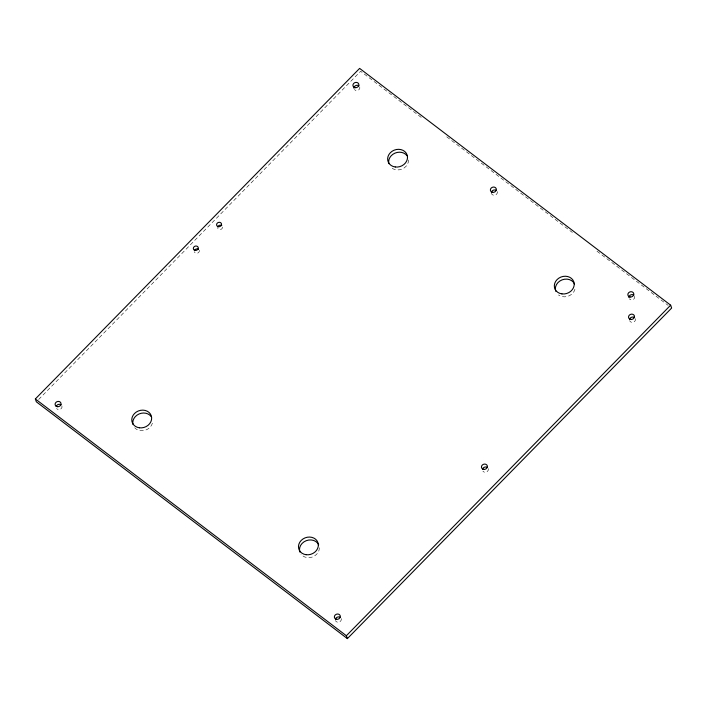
<?xml version="1.0" encoding="UTF-8"?>
<svg xmlns="http://www.w3.org/2000/svg" width="707" height="707" viewBox="0 0 707 707"><rect width="100%" height="100%" fill="white"/><g stroke="black" fill="none" stroke-linecap="round" stroke-linejoin="round"><path stroke-width="0.53" stroke-dasharray="3.54 2.65" d="M38.673 399.455L360.632 71.266L422.132 118.087M446.736 136.813L572.37 232.47M596.973 251.197L668.133 305.38M359.766 86.926A3.022 2.616 -19.4 0 1 354.357 89.506M497.233 191.588A3.022 2.616 -19.4 0 1 495.218 195.044A3.022 2.616 -19.4 0 1 491.515 193.559M574.95 289.251A10.084 8.714 -19.4 0 1 558.442 294.952M634.7 296.251A3.022 2.616 -19.4 0 1 629.301 298.831M635.372 318.689A3.022 2.616 -19.4 0 1 633.366 322.153A3.022 2.616 -19.4 0 1 629.654 320.66M488.29 468.626A3.022 2.616 -19.4 0 1 482.89 471.207M341.207 618.563A3.022 2.616 -19.4 0 1 339.192 622.019A3.022 2.616 -19.4 0 1 335.48 620.534M408.531 160.021A10.084 8.714 -19.4 0 1 401.832 169.167A10.084 8.714 -19.4 0 1 390.6 166.985M152.403 423.157A10.084 8.714 -19.4 0 1 144.714 430.386A10.084 8.714 -19.4 0 1 134.737 427.806M319.361 547.757A10.084 8.714 -19.4 0 1 312.255 557.045A10.084 8.714 -19.4 0 1 300.943 554.111M61.942 405.942A3.022 2.616 -19.4 0 1 56.533 408.522M222.564 227.124A2.519 2.183 -19.4 0 1 217.694 228.211M199.206 250.278A2.519 2.183 -19.4 0 1 197.527 253.159A2.519 2.183 -19.4 0 1 194.434 251.922"/><path stroke-width="1.06" d="M35.35 398.951L359.624 68.393L670.643 305.177L671.65 308.049L347.376 638.607L36.357 401.823L35.35 398.951L346.368 635.734L347.376 638.607M346.368 635.734L670.643 305.177M353.924 88.225A3.022 2.616 -19.4 0 1 358.953 85.821M491.392 192.887A3.022 2.616 -19.4 0 1 496.42 190.483M555.746 291.275A10.084 8.714 -19.4 0 1 562.038 279.884A10.084 8.714 -19.4 0 1 574.535 283.984M628.859 297.55A3.022 2.616 -19.4 0 1 633.887 295.146M132.987 424.456A10.084 8.714 -19.4 0 1 139.076 413.966A10.084 8.714 -19.4 0 1 151.201 416.573M482.528 469.227A3.022 2.616 -19.4 0 1 487.485 467.521M629.61 319.299A3.022 2.616 -19.4 0 1 634.568 317.584M335.445 619.164A3.022 2.616 -19.4 0 1 340.394 617.458M388.85 163.635A10.084 8.714 -19.4 0 1 394.939 153.145A10.084 8.714 -19.4 0 1 407.064 155.752M299.892 552.096A10.084 8.714 -19.4 0 1 306.184 540.705A10.084 8.714 -19.4 0 1 318.671 544.805M56.18 406.552A3.022 2.616 -19.4 0 1 61.129 404.837M217.659 227.071A2.519 2.183 -19.4 0 1 221.786 225.648M194.398 250.782A2.519 2.183 -19.4 0 1 198.526 249.359M336.638 619.314A3.022 2.616 -19.4 0 0 340.191 615.691A3.022 2.616 -19.4 0 0 335.171 615.028A3.022 2.616 -19.4 0 0 336.638 619.314M483.721 469.377A3.022 2.616 -19.4 0 0 487.282 465.754A3.022 2.616 -19.4 0 0 482.254 465.091A3.022 2.616 -19.4 0 0 483.721 469.377M57.373 406.693A3.022 2.616 -19.4 0 0 60.926 403.07A3.022 2.616 -19.4 0 0 55.906 402.416A3.022 2.616 -19.4 0 0 57.373 406.693M630.812 319.44A3.022 2.616 -19.4 0 0 634.365 315.817A3.022 2.616 -19.4 0 0 629.336 315.154A3.022 2.616 -19.4 0 0 630.812 319.44M355.197 87.677A3.022 2.616 -19.4 0 0 358.749 84.053A3.022 2.616 -19.4 0 0 353.73 83.391A3.022 2.616 -19.4 0 0 355.197 87.677M492.664 192.339A3.022 2.616 -19.4 0 0 496.217 188.716A3.022 2.616 -19.4 0 0 491.197 188.053A3.022 2.616 -19.4 0 0 492.664 192.339M561.959 293.9A10.084 8.714 -19.4 0 0 573.801 281.819A10.084 8.714 -19.4 0 0 557.054 279.618A10.084 8.714 -19.4 0 0 561.959 293.9M630.131 297.002A3.022 2.616 -19.4 0 0 633.684 293.378A3.022 2.616 -19.4 0 0 628.664 292.716A3.022 2.616 -19.4 0 0 630.131 297.002M139.403 427.806A10.084 8.714 -19.4 0 0 151.254 415.725A10.084 8.714 -19.4 0 0 134.498 413.524A10.084 8.714 -19.4 0 0 139.403 427.806M395.257 166.985A10.084 8.714 -19.4 0 0 407.108 154.904A10.084 8.714 -19.4 0 0 390.361 152.703A10.084 8.714 -19.4 0 0 395.257 166.985M306.096 554.712A10.084 8.714 -19.4 0 0 317.947 542.64A10.084 8.714 -19.4 0 0 301.191 540.44A10.084 8.714 -19.4 0 0 306.096 554.712M218.49 226.717A2.519 2.183 -19.4 0 0 221.45 223.695A2.519 2.183 -19.4 0 0 217.261 223.147A2.519 2.183 -19.4 0 0 218.49 226.717M195.229 250.428A2.519 2.183 -19.4 0 0 198.19 247.406A2.519 2.183 -19.4 0 0 194.001 246.858A2.519 2.183 -19.4 0 0 195.229 250.428"/></g></svg>
